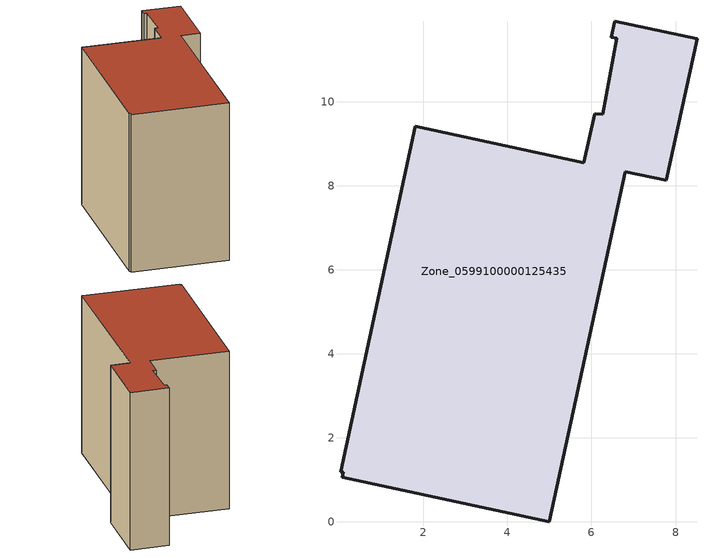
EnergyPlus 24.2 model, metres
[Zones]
Zone_0599100000125435
 floor ground (C_G): 6.07,9.72 6.27,9.71 6.61,11.52 6.47,11.54 6.55,11.92 8.51,11.51 7.78,8.13 6.8,8.34 5,0 0.07,1.06 0.1,1.18 0.03,1.2 1.81,9.42 5.82,8.55 z0
 wall outside (C_F): 7.78,8.13 8.51,11.51 6.55,11.92 6.47,11.54 6.61,11.52 6.27,9.71 6.07,9.72 5.82,8.55 1.81,9.42 0.03,1.2 0.1,1.18 0.07,1.06 5,0 6.8,8.34 7.78,8.13 z0:8.54
 roof outside (C_R): 6.27,9.71 6.07,9.72 5.82,8.55 1.81,9.42 0.03,1.2 0.1,1.18 0.07,1.06 5,0 6.8,8.34 7.78,8.13 8.51,11.51 6.55,11.92 6.47,11.54 6.61,11.52 z8.54
[BUILDING]
Pand.0599100000125435: North Axis=0; Terrain=City; Loads Convergence Tolerance Value=0.04; Temperature Convergence Tolerance Value=0.4; Solar Distribution=FullExterior; Maximum Number of Warmup Days=25; Minimum Number of Warmup Days=1
[Site:Location]
Rotterdam.The.Hague.AP_ZH_NLD Design_Conditions: Latitude=51.96; Longitude=4.45; Time Zone=1; Elevation=-4.5
[SITE:GROUNDTEMPERATURE:BUILDINGSURFACE]
18, 18, 18, 18, 18, 18, 18, 18, 18, 18, 18, 18
[MATERIAL] Thermal Absorptance=0.9; Solar Absorptance=0.7; Visible Absorptance=0.7
Name | Roughness | Thickness | Conductivity | Density | Specific Heat
G.TI.1975-1991 | MediumSmooth | 0.15 | 0.288461 | 540 | 1210
F.TI.1975-1991 | Rough | 0.3 | 0.230769 | 1920 | 840
R.TI.1975-1991 | MediumRough | 0.2 | 0.153846 | 1500 | 1000
[CONSTRUCTION]
C_G: G.TI.1975-1991
C_F: F.TI.1975-1991
C_R: R.TI.1975-1991
[ZONE]
Zone_0599100000125435: Type=1; Multiplier=1; Ceiling Height=Autocalculate; Volume=Autocalculate; Floor Area=autocalculate; Part of Total Floor Area=Yes
[ZONEINFILTRATION:DESIGNFLOWRATE]
Infil_Zone_0599100000125435: Zone or ZoneList or Space or SpaceList=Zone_0599100000125435; Schedule=AlwaysOn; Design Flow Rate Calculation Method=Flow/Area; Flow Rate per Floor Area=0.003; Constant Term Coefficient=1; Temperature Term Coefficient=0; Velocity Term Coefficient=0; Velocity Squared Term Coefficient=0
[HVACTEMPLATE:ZONE:IDEALLOADSAIRSYSTEM]
Zone_0599100000125435: Maximum Heating Supply Air Temperature=50; Minimum Cooling Supply Air Temperature=13; Maximum Heating Supply Air Humidity Ratio=0.0156; Minimum Cooling Supply Air Humidity Ratio=0.0077; Heating Limit=NoLimit; Cooling Limit=NoLimit; Dehumidification Control Type=ConstantSensibleHeatRatio; Cooling Sensible Heat Ratio=0.7; Dehumidification Setpoint=60; Humidification Control Type=None; Humidification Setpoint=30; Outdoor Air Method=None; Outdoor Air Flow Rate per Person=0.00944; Outdoor Air Flow Rate per Zone Floor Area=0; Outdoor Air Flow Rate per Zone=0; Demand Controlled Ventilation Type=None; Outdoor Air Economizer Type=NoEconomizer; Heat Recovery Type=None; Sensible Heat Recovery Effectiveness=0.7; Latent Heat Recovery Effectiveness=0.65
[ZONECONTROL:THERMOSTAT]
ThermostatControl_Zone_0599100000125435: Zone or ZoneList=Zone_0599100000125435; Control Type Schedule=DualSetpointControlType; Control 1=Thermostat_Zone_0599100000125435; Temperature Difference Between Cutout And Setpoint=0
[THERMOSTATSETPOINT:DUALSETPOINT]
Thermostat_Zone_0599100000125435: Heating Setpoint Temperature Schedule=HeatingSetpoint_Zone_0599100000125435; Cooling Setpoint Temperature Schedule=CoolingSetpoint_Zone_0599100000125435
[SCHEDULE:COMPACT]
HeatingSetpoint_Zone_0599100000125435: Through: 12/31, For: AllDays, Until: 24:00, 21
CoolingSetpoint_Zone_0599100000125435: Through: 12/31, For: AllDays, Until: 24:00, 24
DualSetpointControlType: Through: 12/31, For: AllDays, Until: 24:00, 4
AlwaysOn: Through: 12/31, For: AllDays, Until: 24:00, 1
